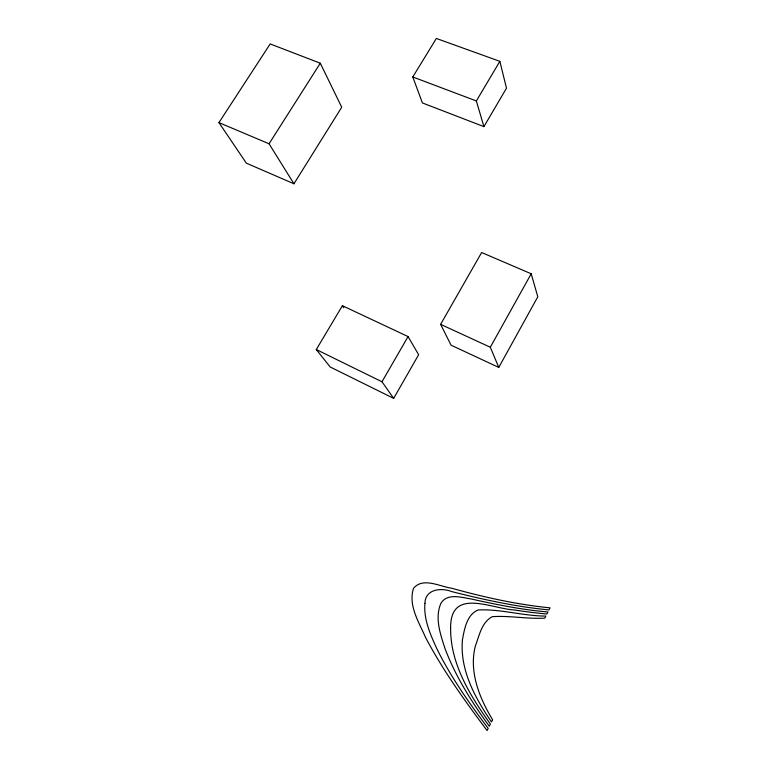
<?xml version="1.0" encoding="UTF-8"?>
<svg xmlns="http://www.w3.org/2000/svg" width="769" height="769" viewBox="0 0 769 769"><rect width="100%" height="100%" fill="white"/><g stroke="black" fill="none" stroke-linecap="round" stroke-linejoin="round"><path stroke-width="1.15" d="M498.773 367.419L537.8 296.776L531.206 273.783L481.634 252.53L440.618 324.355L451.067 345.185L498.773 367.419L490.314 347.232L440.618 324.355M490.314 347.232L531.206 273.783M393.67 398.371L418.644 354.73L408.06 336.572L342.397 305.706L316.28 349.539L330.17 366.976L393.67 398.371L381.991 381.77L316.28 349.539M381.991 381.77L408.06 336.572M483.912 126.625L506.492 88.185L499.85 61.337L436.35 38.45L412.79 76.977L422.412 102.94L483.912 126.625L476.357 100.95L499.85 61.337M293.95 183.781L341.734 107.227L320.288 63.221L270.179 43.929L218.944 122.617L246.34 163.153L293.95 183.781L269.054 143.784L218.944 122.617M269.054 143.784L320.288 63.221M412.79 76.977L476.357 100.95M342.397 305.706L343.743 307.696M450.624 628.11C450.288 663.878 470.301 695.983 490.411 724.081L489.305 726.234C471.705 702.059 455.488 676.48 444.943 648.373C440.387 634.233 434.658 618.016 440.82 603.492C447.039 592.774 461.419 597.426 471.176 598.984C496.524 604.607 522.026 609.807 547.951 611.97L546.894 614.018A486.729 419.653 -11.3 0 1 514.317 609.971C490.949 608.644 450.173 587.18 450.624 628.11M424.94 603.367C423.527 619.266 430.371 634.435 436.773 648.575C450.788 677.047 469.196 703.077 488.19 728.397L487.085 730.55C464.726 700.703 442.809 670.28 425.43 637.193C418.932 622.169 407.945 605.145 413.559 588.275C422.969 576.894 439.897 586.603 451.691 588.237C483.932 597.215 516.71 604.511 550.056 607.856L548.999 609.913C516.095 606.77 483.778 599.695 451.797 591.592C441.291 587.449 425.18 589.006 424.94 603.367M462.448 639.75C459.708 669.828 475.031 697.954 491.516 721.928L492.612 719.774C482.048 702.232 473.291 682.545 473.348 661.696A65.721 63.202 74.8 0 1 475.242 646.431C479.106 636.126 481.673 621.958 492.371 616.671C509.78 615.488 527.284 619.132 544.779 618.141L545.836 616.075C523.151 616.027 500.782 608.885 478.183 609.961C466.85 614.518 464.418 629.061 462.448 639.75"/></g></svg>
